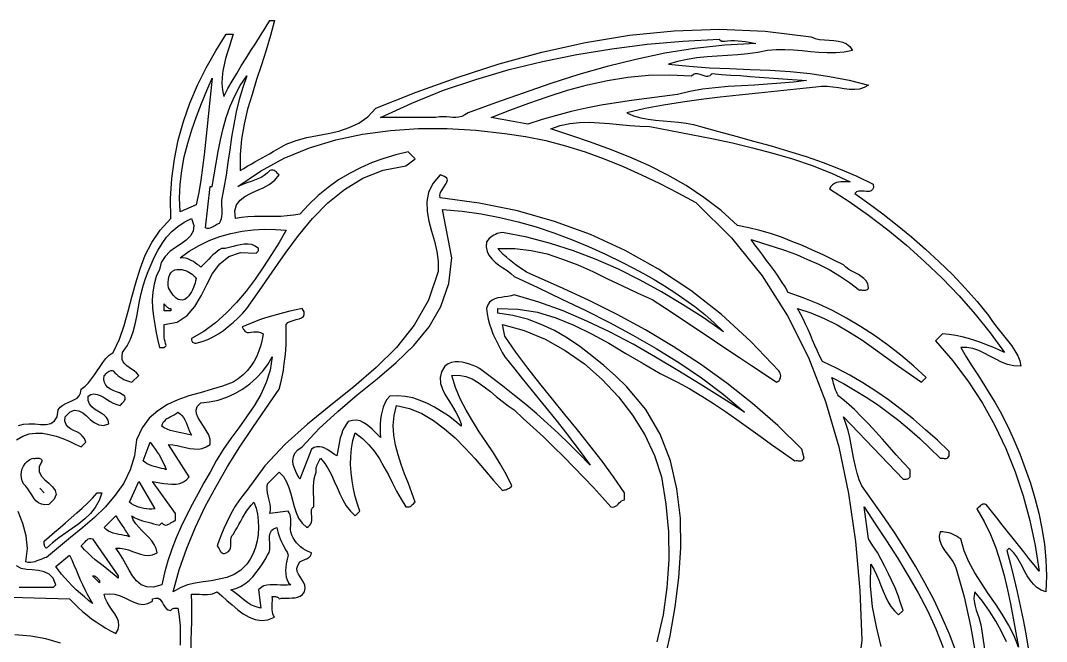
# Model space of a CAD drawing. Extents: x 0.1 to 15, y 0.1 to 19.2.
# Drawn here: x 8.91 to 15.02, y 15.43 to 19.12 of the extents above; entities that cross this region are included whole.
import ezdxf

# ---------------------------------------------------------------- set-up
doc = ezdxf.new("R2010")
doc.units = 0
doc.layers.add('1', color=7, linetype='Continuous')

msp = doc.modelspace()

# ---------------------------------------------------------------- linework, layer by layer
for points in [[(8.9, 16.716), (8.93, 16.724), (8.963, 16.726), (8.998, 16.725), (9.032, 16.722), (9.065, 16.722), (9.094, 16.728), (9.116, 16.743), (9.131, 16.767), (9.136, 16.808), (9.149, 16.824), (9.164, 16.837), (9.182, 16.846), (9.2, 16.854), (9.218, 16.861), (9.234, 16.869), (9.25, 16.878), (9.261, 16.891), (9.27, 16.908), (9.273, 16.931), (9.297, 16.948), (9.318, 16.969), (9.336, 16.992), (9.353, 17.016), (9.369, 17.041), (9.386, 17.065), (9.403, 17.089), (9.421, 17.113), (9.441, 17.133), (9.465, 17.15), (9.501, 17.229), (9.529, 17.31), (9.553, 17.394), (9.576, 17.479), (9.598, 17.563), (9.624, 17.646), (9.654, 17.727), (9.694, 17.804), (9.744, 17.877), (9.808, 17.945), (9.806, 18.065), (9.813, 18.183), (9.828, 18.298), (9.851, 18.412), (9.882, 18.523), (9.921, 18.632), (9.965, 18.738), (10.017, 18.842), (10.074, 18.943), (10.136, 19.041), (10.178, 19.041), (10.167, 19.005), (10.156, 18.97), (10.144, 18.934), (10.133, 18.897), (10.124, 18.86), (10.117, 18.823), (10.112, 18.785), (10.111, 18.748), (10.114, 18.709), (10.123, 18.671), (10.147, 18.718), (10.172, 18.763), (10.199, 18.809), (10.226, 18.854), (10.255, 18.899), (10.283, 18.944), (10.312, 18.988), (10.34, 19.033), (10.369, 19.077), (10.397, 19.123), (10.424, 19.123), (10.401, 19.034), (10.375, 18.946), (10.346, 18.859), (10.317, 18.772), (10.29, 18.684), (10.264, 18.596), (10.243, 18.507), (10.227, 18.417), (10.219, 18.326), (10.219, 18.232), (10.241, 18.244), (10.262, 18.257), (10.285, 18.269), (10.306, 18.282), (10.328, 18.294), (10.351, 18.306), (10.372, 18.319), (10.394, 18.331), (10.416, 18.344), (10.438, 18.356), (10.494, 18.387), (10.553, 18.41), (10.616, 18.427), (10.679, 18.44), (10.744, 18.452), (10.807, 18.466), (10.868, 18.486), (10.926, 18.513), (10.979, 18.551), (11.027, 18.602), (11.266, 18.697), (11.511, 18.785), (11.761, 18.866), (12.015, 18.934), (12.273, 18.992), (12.536, 19.035), (12.802, 19.061), (13.071, 19.071), (13.343, 19.059), (13.616, 19.027), (13.64, 19.017), (13.666, 19.011), (13.695, 19.008), (13.723, 19.006), (13.751, 19.005), (13.779, 19.001), (13.804, 18.995), (13.827, 18.984), (13.847, 18.968), (13.863, 18.945), (13.812, 18.935), (13.762, 18.931), (13.712, 18.93), (13.662, 18.933), (13.613, 18.937), (13.562, 18.942), (13.511, 18.946), (13.46, 18.949), (13.409, 18.949), (13.356, 18.945), (13.298, 18.933), (13.239, 18.924), (13.179, 18.919), (13.119, 18.915), (13.058, 18.911), (12.997, 18.907), (12.937, 18.901), (12.879, 18.892), (12.821, 18.88), (12.767, 18.863), (12.89, 18.851), (13.011, 18.842), (13.133, 18.837), (13.254, 18.832), (13.373, 18.827), (13.492, 18.819), (13.61, 18.808), (13.726, 18.791), (13.843, 18.769), (13.958, 18.739), (13.932, 18.724), (13.904, 18.715), (13.875, 18.712), (13.844, 18.713), (13.812, 18.717), (13.779, 18.722), (13.745, 18.727), (13.712, 18.73), (13.678, 18.73), (13.643, 18.726), (13.529, 18.714), (13.416, 18.703), (13.302, 18.692), (13.188, 18.68), (13.074, 18.668), (12.962, 18.654), (12.85, 18.638), (12.738, 18.619), (12.629, 18.599), (12.52, 18.575), (12.56, 18.557), (12.602, 18.545), (12.646, 18.536), (12.69, 18.53), (12.736, 18.526), (12.782, 18.523), (12.827, 18.518), (12.872, 18.513), (12.916, 18.505), (12.958, 18.493), (13.064, 18.464), (13.168, 18.435), (13.273, 18.406), (13.378, 18.377), (13.482, 18.346), (13.586, 18.314), (13.688, 18.278), (13.789, 18.239), (13.888, 18.197), (13.986, 18.15), (13.987, 18.13), (13.982, 18.118), (13.973, 18.111), (13.961, 18.107), (13.946, 18.107), (13.931, 18.108), (13.915, 18.109), (13.899, 18.108), (13.886, 18.104), (13.876, 18.095), (13.959, 18.036), (14.043, 17.973), (14.128, 17.907), (14.213, 17.837), (14.296, 17.764), (14.377, 17.689), (14.456, 17.612), (14.532, 17.532), (14.604, 17.452), (14.671, 17.369), (14.69, 17.339), (14.712, 17.309), (14.736, 17.279), (14.761, 17.25), (14.785, 17.22), (14.808, 17.19), (14.827, 17.16), (14.845, 17.13), (14.857, 17.1), (14.863, 17.068), (14.822, 17.07), (14.785, 17.078), (14.749, 17.092), (14.714, 17.109), (14.68, 17.127), (14.646, 17.145), (14.613, 17.161), (14.578, 17.172), (14.543, 17.179), (14.506, 17.178), (14.539, 17.123), (14.572, 17.069), (14.607, 17.016), (14.641, 16.962), (14.675, 16.908), (14.708, 16.854), (14.74, 16.799), (14.769, 16.744), (14.797, 16.687), (14.821, 16.63), (14.857, 16.546), (14.89, 16.46), (14.921, 16.372), (14.947, 16.284), (14.97, 16.193), (14.989, 16.102), (15.004, 16.009), (15.012, 15.916), (15.016, 15.821), (15.013, 15.726), (14.984, 15.736), (14.959, 15.752), (14.938, 15.772), (14.919, 15.796), (14.902, 15.822), (14.886, 15.85), (14.871, 15.879), (14.856, 15.907), (14.839, 15.934), (14.821, 15.958), (14.794, 15.986), (14.78, 15.972), (14.802, 15.891), (14.822, 15.809), (14.842, 15.726), (14.86, 15.643), (14.877, 15.56), (14.893, 15.476), (14.908, 15.392)], [(9.041, 16.506), (9.023, 16.472), (9.023, 16.442), (9.036, 16.416), (9.057, 16.393), (9.081, 16.372), (9.103, 16.351), (9.119, 16.328), (9.125, 16.304), (9.113, 16.278), (9.082, 16.246), (9.058, 16.244), (9.037, 16.247), (9.02, 16.255), (9.005, 16.268), (8.992, 16.284), (8.98, 16.302), (8.969, 16.32), (8.957, 16.338), (8.945, 16.355), (8.931, 16.369), (8.923, 16.386), (8.919, 16.404), (8.917, 16.422), (8.918, 16.44), (8.922, 16.458), (8.93, 16.474), (8.94, 16.489), (8.952, 16.502), (8.968, 16.512), (8.986, 16.52), (8.992, 16.519), (8.998, 16.519), (9.004, 16.52), (9.01, 16.521), (9.017, 16.521), (9.023, 16.521), (9.028, 16.519), (9.033, 16.517), (9.037, 16.512), (9.041, 16.506)], [(9.397, 16.315), (9.381, 16.269), (9.358, 16.228), (9.329, 16.192), (9.296, 16.16), (9.259, 16.13), (9.22, 16.102), (9.18, 16.074), (9.141, 16.047), (9.103, 16.017), (9.068, 15.986), (9.064, 15.988), (9.06, 15.992), (9.058, 15.995), (9.056, 16), (9.055, 16.004), (9.054, 16.01), (9.054, 16.015), (9.054, 16.021), (9.054, 16.027), (9.084, 16.053), (9.115, 16.081), (9.148, 16.108), (9.181, 16.136), (9.214, 16.166), (9.247, 16.195), (9.279, 16.224), (9.311, 16.254), (9.341, 16.284), (9.369, 16.315), (9.397, 16.315)], [(8.904, 15.753), (8.975, 15.753), (9.043, 15.753), (9.109, 15.753), (9.123, 15.767), (9.107, 15.807), (9.084, 15.832), (9.053, 15.846), (9.019, 15.852), (8.983, 15.856), (8.948, 15.859), (8.916, 15.865), (8.889, 15.88)], [(14.779, 15.428), (14.748, 15.491), (14.714, 15.552), (14.677, 15.612), (14.635, 15.67), (14.589, 15.726), (14.585, 15.704), (14.584, 15.684), (14.587, 15.661), (14.592, 15.64), (14.598, 15.618), (14.605, 15.595), (14.613, 15.573), (14.619, 15.551), (14.625, 15.529), (14.63, 15.506), (14.654, 15.345)]]:
    msp.add_lwpolyline(points)
at = {"layer": '1'}
for points in [[(13.082, 19), (13.1, 19.001), (13.119, 19.003), (13.139, 19.004), (13.16, 19.004), (13.182, 19.003), (13.204, 19.001), (13.226, 18.999), (13.247, 18.995), (13.267, 18.991), (13.287, 18.986), (13.103, 18.976), (12.922, 18.957), (12.746, 18.928), (12.573, 18.892), (12.403, 18.85), (12.234, 18.802), (12.068, 18.749), (11.903, 18.692), (11.738, 18.634), (11.575, 18.575), (11.556, 18.562), (11.538, 18.553), (11.521, 18.548), (11.503, 18.547), (11.485, 18.547), (11.466, 18.548), (11.447, 18.55), (11.427, 18.551), (11.405, 18.551), (11.383, 18.547), (11.351, 18.547), (11.317, 18.547), (11.285, 18.547), (11.251, 18.547), (11.219, 18.547), (11.186, 18.547), (11.153, 18.547), (11.12, 18.547), (11.087, 18.547), (11.054, 18.547), (11.24, 18.632), (11.429, 18.708), (11.622, 18.773), (11.819, 18.832), (12.019, 18.88), (12.223, 18.922), (12.43, 18.955), (12.64, 18.982), (12.852, 19), (13.068, 19.013), (13.082, 19)], [(13.027, 18.808), (13.083, 18.803), (13.139, 18.799), (13.196, 18.796), (13.251, 18.791), (13.308, 18.787), (13.364, 18.783), (13.42, 18.779), (13.476, 18.775), (13.532, 18.771), (13.589, 18.767), (13.512, 18.756), (13.435, 18.75), (13.357, 18.744), (13.279, 18.739), (13.202, 18.735), (13.123, 18.73), (13.046, 18.723), (12.97, 18.714), (12.894, 18.701), (12.821, 18.684), (12.73, 18.672), (12.638, 18.66), (12.547, 18.648), (12.457, 18.634), (12.367, 18.619), (12.278, 18.601), (12.189, 18.582), (12.101, 18.559), (12.016, 18.535), (11.931, 18.506), (11.909, 18.511), (11.887, 18.515), (11.865, 18.518), (11.844, 18.523), (11.821, 18.527), (11.799, 18.531), (11.778, 18.535), (11.755, 18.539), (11.734, 18.543), (11.712, 18.547), (11.824, 18.59), (11.937, 18.632), (12.052, 18.672), (12.167, 18.708), (12.285, 18.74), (12.404, 18.767), (12.526, 18.786), (12.649, 18.798), (12.775, 18.801), (12.904, 18.794), (12.916, 18.804), (12.928, 18.809), (12.94, 18.809), (12.953, 18.805), (12.965, 18.801), (12.977, 18.797), (12.99, 18.793), (13.002, 18.793), (13.015, 18.797), (13.027, 18.808)], [(9.958, 18.027), (9.863, 17.986), (9.858, 18.068), (9.862, 18.149), (9.872, 18.232), (9.887, 18.313), (9.908, 18.393), (9.932, 18.473), (9.96, 18.552), (9.99, 18.63), (10.022, 18.706), (10.054, 18.78), (10.046, 18.705), (10.037, 18.629), (10.029, 18.553), (10.022, 18.476), (10.014, 18.4), (10.005, 18.325), (9.996, 18.25), (9.986, 18.174), (9.973, 18.101), (9.958, 18.027)], [(10.109, 18.054), (10.108, 18.045), (10.108, 18.033), (10.109, 18.019), (10.11, 18.005), (10.11, 17.989), (10.11, 17.973), (10.108, 17.958), (10.106, 17.943), (10.101, 17.929), (10.095, 17.917), (10.088, 17.914), (10.08, 17.91), (10.072, 17.905), (10.065, 17.9), (10.058, 17.896), (10.05, 17.892), (10.041, 17.889), (10.033, 17.887), (10.023, 17.887), (10.013, 17.89), (10.041, 18.136), (10.054, 18.136), (10.065, 18.206), (10.077, 18.275), (10.089, 18.345), (10.103, 18.413), (10.119, 18.481), (10.137, 18.547), (10.16, 18.613), (10.188, 18.675), (10.22, 18.736), (10.26, 18.794), (10.235, 18.724), (10.214, 18.653), (10.196, 18.58), (10.182, 18.505), (10.169, 18.43), (10.158, 18.355), (10.147, 18.279), (10.136, 18.204), (10.123, 18.129), (10.109, 18.054)], [(14.479, 15.369), (14.439, 15.475), (14.394, 15.578), (14.345, 15.68), (14.293, 15.78), (14.237, 15.879), (14.178, 15.976), (14.116, 16.072), (14.052, 16.167), (13.986, 16.261), (13.917, 16.356), (13.902, 16.392), (13.889, 16.431), (13.879, 16.471), (13.87, 16.514), (13.863, 16.557), (13.855, 16.6), (13.846, 16.643), (13.836, 16.686), (13.823, 16.727), (13.808, 16.767), (14.164, 16.397), (14.17, 16.397), (14.176, 16.397), (14.181, 16.397), (14.187, 16.398), (14.191, 16.398), (14.196, 16.4), (14.199, 16.403), (14.202, 16.406), (14.205, 16.41), (14.205, 16.452), (14.163, 16.496), (14.122, 16.541), (14.082, 16.587), (14.041, 16.633), (14, 16.678), (13.959, 16.724), (13.916, 16.767), (13.873, 16.81), (13.827, 16.851), (13.78, 16.89), (13.774, 16.898), (13.77, 16.906), (13.766, 16.916), (13.761, 16.928), (13.757, 16.94), (13.754, 16.952), (13.75, 16.964), (13.747, 16.976), (13.744, 16.988), (13.739, 17), (13.809, 16.964), (13.877, 16.924), (13.944, 16.883), (14.01, 16.839), (14.075, 16.792), (14.138, 16.744), (14.202, 16.691), (14.263, 16.637), (14.323, 16.58), (14.383, 16.52), (14.389, 16.521), (14.395, 16.521), (14.401, 16.52), (14.407, 16.519), (14.414, 16.519), (14.42, 16.519), (14.425, 16.521), (14.43, 16.523), (14.434, 16.528), (14.438, 16.534), (14.438, 16.561), (14.368, 16.627), (14.297, 16.69), (14.225, 16.752), (14.151, 16.81), (14.077, 16.867), (14.001, 16.919), (13.924, 16.969), (13.846, 17.015), (13.766, 17.057), (13.684, 17.095), (13.668, 17.126), (13.653, 17.158), (13.639, 17.19), (13.625, 17.222), (13.612, 17.254), (13.598, 17.286), (13.583, 17.318), (13.569, 17.35), (13.552, 17.38), (13.534, 17.41), (13.615, 17.385), (13.694, 17.352), (13.77, 17.314), (13.845, 17.271), (13.917, 17.224), (13.988, 17.175), (14.059, 17.124), (14.13, 17.072), (14.202, 17.022), (14.273, 16.972), (14.301, 17), (14.226, 17.068), (14.149, 17.133), (14.071, 17.194), (13.992, 17.251), (13.91, 17.304), (13.827, 17.353), (13.744, 17.398), (13.657, 17.438), (13.569, 17.474), (13.479, 17.506), (13.461, 17.54), (13.44, 17.571), (13.42, 17.604), (13.398, 17.635), (13.375, 17.666), (13.351, 17.697), (13.328, 17.728), (13.305, 17.759), (13.282, 17.79), (13.26, 17.821), (13.327, 17.8), (13.396, 17.778), (13.463, 17.755), (13.529, 17.731), (13.595, 17.703), (13.66, 17.674), (13.723, 17.642), (13.785, 17.606), (13.845, 17.565), (13.904, 17.52), (13.91, 17.521), (13.916, 17.521), (13.922, 17.52), (13.928, 17.519), (13.934, 17.519), (13.94, 17.519), (13.946, 17.521), (13.951, 17.523), (13.955, 17.528), (13.958, 17.534), (13.953, 17.557), (13.943, 17.575), (13.93, 17.59), (13.914, 17.602), (13.897, 17.613), (13.878, 17.623), (13.859, 17.633), (13.84, 17.643), (13.823, 17.656), (13.808, 17.671), (13.747, 17.7), (13.687, 17.729), (13.625, 17.757), (13.565, 17.785), (13.502, 17.81), (13.44, 17.834), (13.375, 17.856), (13.311, 17.875), (13.245, 17.891), (13.178, 17.904), (13.08, 17.993), (12.977, 18.071), (12.872, 18.142), (12.763, 18.204), (12.651, 18.261), (12.537, 18.311), (12.422, 18.357), (12.304, 18.399), (12.186, 18.44), (12.068, 18.479), (12.124, 18.499), (12.18, 18.511), (12.238, 18.517), (12.297, 18.518), (12.357, 18.515), (12.416, 18.511), (12.477, 18.504), (12.537, 18.499), (12.597, 18.494), (12.657, 18.493), (12.78, 18.469), (12.903, 18.445), (13.025, 18.421), (13.148, 18.395), (13.268, 18.367), (13.388, 18.335), (13.506, 18.3), (13.623, 18.261), (13.738, 18.215), (13.849, 18.164)], [(8.89, 16.63), (8.927, 16.652), (8.965, 16.665), (9.005, 16.67), (9.044, 16.669), (9.084, 16.662), (9.125, 16.651), (9.164, 16.637), (9.202, 16.622), (9.238, 16.605), (9.273, 16.589), (9.301, 16.616), (9.293, 16.638), (9.28, 16.654), (9.265, 16.667), (9.247, 16.678), (9.228, 16.686), (9.21, 16.696), (9.195, 16.708), (9.184, 16.722), (9.177, 16.741), (9.178, 16.767), (9.208, 16.796), (9.235, 16.806), (9.26, 16.803), (9.283, 16.791), (9.305, 16.772), (9.328, 16.75), (9.352, 16.732), (9.378, 16.719), (9.406, 16.715), (9.438, 16.726), (9.435, 16.746), (9.425, 16.762), (9.41, 16.776), (9.392, 16.788), (9.373, 16.8), (9.354, 16.812), (9.337, 16.827), (9.323, 16.843), (9.315, 16.864), (9.315, 16.89), (9.332, 16.9), (9.35, 16.904), (9.369, 16.9), (9.386, 16.893), (9.406, 16.883), (9.425, 16.871), (9.446, 16.858), (9.465, 16.847), (9.486, 16.839), (9.506, 16.835), (9.511, 16.84), (9.516, 16.845), (9.52, 16.85), (9.524, 16.854), (9.529, 16.859), (9.532, 16.864), (9.535, 16.87), (9.535, 16.876), (9.535, 16.882), (9.534, 16.89), (9.518, 16.9), (9.501, 16.909), (9.483, 16.916), (9.464, 16.924), (9.448, 16.932), (9.433, 16.942), (9.42, 16.954), (9.412, 16.97), (9.408, 16.989), (9.41, 17.013), (9.416, 17.017), (9.42, 17.023), (9.425, 17.027), (9.429, 17.031), (9.434, 17.035), (9.44, 17.039), (9.446, 17.041), (9.452, 17.042), (9.458, 17.042), (9.465, 17.041), (9.475, 17.029), (9.484, 17.02), (9.494, 17.011), (9.505, 17.003), (9.516, 16.996), (9.527, 16.989), (9.538, 16.984), (9.55, 16.98), (9.562, 16.976), (9.575, 16.972), (9.616, 17.013), (9.603, 17.029), (9.589, 17.041), (9.574, 17.051), (9.559, 17.06), (9.545, 17.07), (9.534, 17.081), (9.524, 17.093), (9.518, 17.108), (9.517, 17.127), (9.52, 17.15), (9.547, 17.189), (9.568, 17.229), (9.584, 17.273), (9.595, 17.317), (9.605, 17.363), (9.613, 17.409), (9.62, 17.455), (9.63, 17.5), (9.642, 17.546), (9.657, 17.589), (9.672, 17.63), (9.69, 17.672), (9.708, 17.715), (9.73, 17.756), (9.755, 17.797), (9.782, 17.834), (9.814, 17.869), (9.848, 17.898), (9.887, 17.924), (9.931, 17.945), (9.943, 17.904), (9.94, 17.87), (9.924, 17.843), (9.898, 17.818), (9.868, 17.796), (9.834, 17.773), (9.802, 17.749), (9.773, 17.72), (9.75, 17.685), (9.739, 17.643), (9.72, 17.601), (9.708, 17.556), (9.7, 17.509), (9.697, 17.461), (9.699, 17.413), (9.704, 17.364), (9.711, 17.315), (9.72, 17.267), (9.73, 17.221), (9.739, 17.178), (9.745, 17.178), (9.751, 17.178), (9.756, 17.178), (9.762, 17.178), (9.767, 17.179), (9.771, 17.181), (9.774, 17.184), (9.778, 17.187), (9.78, 17.191), (9.776, 17.202), (9.773, 17.214), (9.77, 17.226), (9.768, 17.238), (9.767, 17.25), (9.767, 17.263), (9.767, 17.276), (9.767, 17.289), (9.767, 17.302), (9.767, 17.315), (9.845, 17.33), (9.904, 17.369), (9.95, 17.422), (9.987, 17.486), (10.021, 17.553), (10.056, 17.619), (10.098, 17.676), (10.152, 17.72), (10.222, 17.743), (10.315, 17.739), (10.317, 17.742), (10.321, 17.745), (10.323, 17.748), (10.326, 17.751), (10.328, 17.755), (10.329, 17.758), (10.329, 17.762), (10.328, 17.767), (10.309, 17.781), (10.288, 17.791), (10.267, 17.794), (10.244, 17.793), (10.222, 17.79), (10.199, 17.785), (10.177, 17.779), (10.154, 17.773), (10.131, 17.768), (10.109, 17.767), (10.095, 17.759), (10.083, 17.75), (10.07, 17.74), (10.057, 17.729), (10.045, 17.717), (10.034, 17.705), (10.022, 17.693), (10.01, 17.68), (9.998, 17.668), (9.986, 17.657), (9.975, 17.666), (9.964, 17.673), (9.952, 17.682), (9.941, 17.69), (9.929, 17.697), (9.917, 17.703), (9.904, 17.708), (9.892, 17.711), (9.877, 17.713), (9.863, 17.712), (9.916, 17.752), (9.975, 17.786), (10.035, 17.815), (10.099, 17.839), (10.164, 17.857), (10.231, 17.87), (10.297, 17.879), (10.363, 17.882), (10.429, 17.881), (10.493, 17.876), (10.451, 17.804), (10.406, 17.732), (10.358, 17.658), (10.308, 17.585), (10.255, 17.514), (10.197, 17.446), (10.136, 17.384), (10.072, 17.326), (10.004, 17.275), (9.931, 17.232), (9.93, 17.228), (9.93, 17.223), (9.932, 17.219), (9.934, 17.214), (9.937, 17.211), (9.94, 17.208), (9.945, 17.206), (9.949, 17.204), (9.954, 17.204), (9.958, 17.205), (9.994, 17.214), (10.027, 17.226), (10.059, 17.242), (10.09, 17.26), (10.12, 17.28), (10.149, 17.303), (10.178, 17.327), (10.206, 17.354), (10.233, 17.381), (10.26, 17.41), (10.335, 17.517), (10.41, 17.626), (10.487, 17.737), (10.566, 17.845), (10.65, 17.946), (10.742, 18.039), (10.84, 18.119), (10.95, 18.185), (11.071, 18.233), (11.205, 18.26), (11.26, 18.301), (11.219, 18.342), (11.146, 18.325), (11.074, 18.303), (11.004, 18.278), (10.935, 18.248), (10.869, 18.214), (10.804, 18.175), (10.743, 18.131), (10.684, 18.083), (10.628, 18.03), (10.575, 17.972), (10.538, 17.965), (10.5, 17.961), (10.462, 17.958), (10.422, 17.958), (10.383, 17.958), (10.344, 17.958), (10.304, 17.958), (10.266, 17.956), (10.228, 17.952), (10.191, 17.945), (10.188, 17.991), (10.198, 18.027), (10.219, 18.055), (10.247, 18.077), (10.281, 18.095), (10.319, 18.112), (10.357, 18.129), (10.393, 18.148), (10.426, 18.173), (10.452, 18.205), (10.446, 18.209), (10.442, 18.214), (10.437, 18.219), (10.433, 18.223), (10.428, 18.227), (10.422, 18.231), (10.416, 18.233), (10.41, 18.234), (10.404, 18.234), (10.397, 18.232), (10.38, 18.216), (10.363, 18.202), (10.345, 18.19), (10.325, 18.182), (10.305, 18.173), (10.285, 18.166), (10.265, 18.16), (10.244, 18.153), (10.225, 18.145), (10.205, 18.136), (10.34, 18.228), (10.482, 18.304), (10.632, 18.366), (10.788, 18.414), (10.948, 18.448), (11.113, 18.47), (11.281, 18.482), (11.451, 18.482), (11.622, 18.471), (11.794, 18.452), (11.917, 18.434), (12.038, 18.409), (12.155, 18.378), (12.271, 18.342), (12.385, 18.301), (12.497, 18.255), (12.607, 18.206), (12.716, 18.154), (12.824, 18.098), (12.931, 18.041)], [(12.739, 15.301), (12.777, 15.464), (12.808, 15.636), (12.83, 15.81), (12.841, 15.988), (12.838, 16.164), (12.818, 16.338), (12.779, 16.505), (12.718, 16.663), (12.632, 16.811), (12.52, 16.945), (12.452, 17.01), (12.383, 17.071), (12.312, 17.13), (12.24, 17.185), (12.166, 17.235), (12.089, 17.279), (12.01, 17.316), (11.928, 17.347), (11.842, 17.369), (11.753, 17.383), (11.753, 17.41), (11.873, 17.407), (11.988, 17.388), (12.098, 17.356), (12.205, 17.312), (12.309, 17.261), (12.412, 17.204), (12.514, 17.144), (12.616, 17.083), (12.718, 17.025), (12.821, 16.972), (12.894, 16.933), (12.966, 16.89), (13.036, 16.845), (13.106, 16.798), (13.175, 16.75), (13.244, 16.701), (13.313, 16.652), (13.381, 16.602), (13.451, 16.553), (13.52, 16.506), (13.526, 16.507), (13.532, 16.507), (13.538, 16.506), (13.544, 16.505), (13.551, 16.505), (13.557, 16.505), (13.562, 16.507), (13.567, 16.51), (13.571, 16.514), (13.575, 16.52), (13.561, 16.575), (13.417, 16.715), (13.268, 16.845), (13.114, 16.967), (12.957, 17.079), (12.795, 17.184), (12.63, 17.283), (12.462, 17.375), (12.291, 17.46), (12.119, 17.54), (11.945, 17.616), (11.923, 17.627), (11.903, 17.64), (11.881, 17.654), (11.861, 17.668), (11.841, 17.684), (11.821, 17.7), (11.803, 17.716), (11.785, 17.732), (11.768, 17.75), (11.753, 17.767), (11.853, 17.767), (11.951, 17.755), (12.045, 17.735), (12.137, 17.705), (12.228, 17.67), (12.317, 17.63), (12.405, 17.588), (12.494, 17.545), (12.582, 17.504), (12.671, 17.465), (12.744, 17.416), (12.819, 17.367), (12.892, 17.317), (12.967, 17.268), (13.041, 17.219), (13.114, 17.169), (13.189, 17.12), (13.262, 17.071), (13.337, 17.022), (13.41, 16.972), (13.418, 16.977), (13.425, 16.983), (13.429, 16.99), (13.433, 16.997), (13.434, 17.004), (13.435, 17.011), (13.434, 17.019), (13.432, 17.026), (13.428, 17.034), (13.424, 17.041), (13.258, 17.215), (13.083, 17.375), (12.9, 17.517), (12.708, 17.644), (12.509, 17.755), (12.303, 17.85), (12.089, 17.928), (11.869, 17.991), (11.642, 18.037), (11.41, 18.068), (11.408, 18.084), (11.412, 18.101), (11.421, 18.117), (11.431, 18.132), (11.441, 18.148), (11.449, 18.161), (11.452, 18.175), (11.448, 18.186), (11.435, 18.196), (11.41, 18.205), (11.365, 18.154), (11.339, 18.101), (11.329, 18.046), (11.332, 17.988), (11.342, 17.93), (11.358, 17.871), (11.375, 17.811), (11.39, 17.75), (11.398, 17.69), (11.397, 17.63), (11.339, 17.46), (11.255, 17.312), (11.15, 17.179), (11.029, 17.059), (10.896, 16.946), (10.758, 16.836), (10.62, 16.724), (10.488, 16.605), (10.366, 16.475), (10.26, 16.328), (10.235, 16.298), (10.212, 16.267), (10.19, 16.236), (10.172, 16.203), (10.154, 16.171), (10.138, 16.137), (10.123, 16.103), (10.109, 16.069), (10.095, 16.034), (10.082, 16), (10.086, 15.994), (10.09, 15.988), (10.095, 15.982), (10.098, 15.974), (10.101, 15.967), (10.107, 15.962), (10.112, 15.958), (10.119, 15.955), (10.126, 15.955), (10.136, 15.958), (10.15, 15.965), (10.159, 15.975), (10.163, 15.986), (10.165, 15.997), (10.165, 16.01), (10.164, 16.023), (10.164, 16.035), (10.166, 16.047), (10.17, 16.059), (10.178, 16.068), (10.19, 16.088), (10.201, 16.107), (10.212, 16.127), (10.223, 16.147), (10.234, 16.166), (10.245, 16.185), (10.257, 16.205), (10.271, 16.224), (10.285, 16.242), (10.301, 16.26), (10.314, 16.224), (10.322, 16.187), (10.327, 16.148), (10.329, 16.108), (10.327, 16.068), (10.321, 16.029), (10.311, 15.991), (10.297, 15.955), (10.28, 15.921), (10.26, 15.89), (10.224, 15.855), (10.184, 15.829), (10.14, 15.812), (10.095, 15.801), (10.047, 15.792), (10, 15.785), (9.952, 15.778), (9.906, 15.767), (9.862, 15.75), (9.821, 15.726), (9.857, 15.857), (9.902, 15.986), (9.953, 16.111), (10.011, 16.233), (10.076, 16.353), (10.145, 16.471), (10.218, 16.588), (10.294, 16.703), (10.372, 16.817), (10.452, 16.931), (10.461, 16.968), (10.47, 17.005), (10.477, 17.044), (10.482, 17.083), (10.488, 17.123), (10.491, 17.162), (10.494, 17.202), (10.494, 17.24), (10.494, 17.278), (10.493, 17.315), (10.503, 17.327), (10.518, 17.334), (10.535, 17.34), (10.553, 17.345), (10.571, 17.35), (10.585, 17.356), (10.596, 17.363), (10.601, 17.375), (10.6, 17.39), (10.589, 17.41), (10.552, 17.403), (10.515, 17.395), (10.478, 17.386), (10.442, 17.376), (10.406, 17.366), (10.37, 17.355), (10.335, 17.343), (10.301, 17.33), (10.267, 17.316), (10.232, 17.301), (10.24, 17.285), (10.25, 17.274), (10.261, 17.269), (10.273, 17.268), (10.285, 17.27), (10.298, 17.273), (10.313, 17.273), (10.327, 17.273), (10.341, 17.269), (10.356, 17.26), (10.35, 17.226), (10.342, 17.192), (10.331, 17.16), (10.318, 17.128), (10.302, 17.097), (10.283, 17.068), (10.261, 17.041), (10.237, 17.016), (10.208, 16.993), (10.178, 16.972), (10.114, 16.949), (10.048, 16.929), (9.982, 16.91), (9.914, 16.891), (9.849, 16.868), (9.787, 16.839), (9.73, 16.803), (9.678, 16.758), (9.636, 16.701), (9.602, 16.63), (9.592, 16.535), (9.566, 16.451), (9.527, 16.372), (9.477, 16.3), (9.418, 16.232), (9.353, 16.169), (9.283, 16.108), (9.21, 16.049), (9.138, 15.99), (9.068, 15.931), (9.056, 15.928), (9.044, 15.923), (9.033, 15.919), (9.021, 15.914), (9.01, 15.91), (8.998, 15.905), (8.986, 15.903), (8.973, 15.901), (8.959, 15.901), (8.945, 15.904), (8.954, 15.984), (8.946, 16.06), (8.926, 16.133), (8.899, 16.203)], [(13.849, 18.164), (13.835, 18.164), (13.821, 18.164), (13.807, 18.164), (13.793, 18.164), (13.779, 18.162), (13.767, 18.159), (13.755, 18.154), (13.744, 18.147), (13.734, 18.136), (13.726, 18.123), (13.843, 18.047), (13.958, 17.965), (14.072, 17.879), (14.184, 17.787), (14.291, 17.691), (14.396, 17.591), (14.496, 17.487), (14.592, 17.378), (14.682, 17.266), (14.767, 17.15), (14.732, 17.166), (14.696, 17.18), (14.66, 17.195), (14.625, 17.208), (14.589, 17.221), (14.552, 17.232), (14.514, 17.243), (14.476, 17.25), (14.437, 17.256), (14.397, 17.26), (14.356, 17.219), (14.459, 17.099), (14.553, 16.975), (14.636, 16.847), (14.709, 16.715), (14.774, 16.579), (14.83, 16.44), (14.878, 16.297), (14.916, 16.151), (14.948, 16.001), (14.972, 15.849), (14.943, 15.886), (14.912, 15.925), (14.881, 15.964), (14.85, 16.004), (14.818, 16.044), (14.785, 16.084), (14.753, 16.125), (14.721, 16.166), (14.689, 16.206), (14.657, 16.246), (14.649, 16.248), (14.643, 16.248), (14.637, 16.247), (14.631, 16.244), (14.626, 16.241), (14.621, 16.237), (14.617, 16.232), (14.612, 16.228), (14.607, 16.223), (14.602, 16.219), (14.645, 16.144), (14.683, 16.067), (14.714, 15.988), (14.741, 15.906), (14.764, 15.823), (14.784, 15.739), (14.802, 15.654), (14.818, 15.569), (14.833, 15.482), (14.849, 15.397), (14.823, 15.464), (14.791, 15.529), (14.753, 15.593), (14.712, 15.654), (14.67, 15.716), (14.629, 15.777), (14.589, 15.839), (14.555, 15.904), (14.527, 15.97), (14.506, 16.041), (14.495, 16.048), (14.485, 16.056), (14.473, 16.062), (14.461, 16.067), (14.449, 16.072), (14.437, 16.076), (14.424, 16.078), (14.41, 16.081), (14.397, 16.082), (14.383, 16.082), (14.378, 16.058), (14.38, 16.035), (14.387, 16.013), (14.398, 15.992), (14.412, 15.97), (14.428, 15.95), (14.443, 15.928), (14.458, 15.907), (14.47, 15.885), (14.479, 15.863), (14.527, 15.696), (14.565, 15.523), (14.595, 15.343)], [(12.931, 18.041), (13.142, 17.83), (13.324, 17.606), (13.476, 17.368), (13.601, 17.119), (13.702, 16.858), (13.78, 16.589), (13.839, 16.311), (13.88, 16.025), (13.905, 15.734), (13.917, 15.438), (13.901, 15.309)], [(12.493, 17.684), (12.556, 17.652), (12.619, 17.618), (12.682, 17.583), (12.744, 17.545), (12.805, 17.506), (12.865, 17.465), (12.925, 17.422), (12.983, 17.375), (13.04, 17.326), (13.095, 17.273), (12.974, 17.357), (12.851, 17.435), (12.726, 17.51), (12.599, 17.58), (12.47, 17.644), (12.338, 17.702), (12.203, 17.754), (12.065, 17.798), (11.925, 17.834), (11.78, 17.863), (11.769, 17.861), (11.758, 17.858), (11.748, 17.856), (11.738, 17.851), (11.728, 17.846), (11.719, 17.84), (11.709, 17.833), (11.701, 17.826), (11.692, 17.817), (11.684, 17.808), (11.682, 17.778), (11.688, 17.75), (11.699, 17.727), (11.716, 17.706), (11.737, 17.686), (11.759, 17.668), (11.783, 17.652), (11.807, 17.636), (11.829, 17.619), (11.849, 17.602), (11.991, 17.535), (12.134, 17.467), (12.275, 17.398), (12.416, 17.327), (12.556, 17.252), (12.694, 17.173), (12.83, 17.089), (12.963, 16.999), (13.093, 16.901), (13.219, 16.794), (13.088, 16.877), (12.956, 16.96), (12.824, 17.042), (12.69, 17.122), (12.557, 17.198), (12.421, 17.27), (12.282, 17.336), (12.141, 17.396), (11.997, 17.449), (11.849, 17.493), (11.831, 17.487), (11.812, 17.483), (11.792, 17.48), (11.773, 17.477), (11.753, 17.474), (11.735, 17.469), (11.718, 17.46), (11.703, 17.449), (11.692, 17.433), (11.684, 17.41), (11.688, 17.379), (11.694, 17.348), (11.702, 17.318), (11.712, 17.289), (11.723, 17.26), (11.736, 17.232), (11.75, 17.204), (11.764, 17.177), (11.779, 17.15), (11.794, 17.123), (11.845, 17.059), (11.897, 16.994), (11.949, 16.931), (12.001, 16.867), (12.053, 16.803), (12.105, 16.739), (12.155, 16.675), (12.205, 16.61), (12.254, 16.545), (12.301, 16.479), (12.238, 16.545), (12.176, 16.607), (12.113, 16.668), (12.048, 16.727), (11.984, 16.784), (11.918, 16.839), (11.851, 16.894), (11.783, 16.948), (11.714, 17.001), (11.643, 17.054), (11.625, 17.063), (11.605, 17.071), (11.583, 17.079), (11.563, 17.086), (11.541, 17.091), (11.519, 17.094), (11.498, 17.094), (11.477, 17.089), (11.457, 17.081), (11.438, 17.068), (11.417, 17.034), (11.41, 17), (11.412, 16.965), (11.423, 16.931), (11.44, 16.897), (11.46, 16.863), (11.482, 16.828), (11.503, 16.794), (11.521, 16.76), (11.534, 16.726), (11.534, 16.712), (11.496, 16.743), (11.458, 16.772), (11.417, 16.799), (11.376, 16.824), (11.334, 16.846), (11.291, 16.864), (11.247, 16.879), (11.202, 16.888), (11.155, 16.892), (11.109, 16.89), (11.093, 16.869), (11.081, 16.848), (11.071, 16.825), (11.064, 16.801), (11.059, 16.776), (11.055, 16.75), (11.053, 16.725), (11.053, 16.697), (11.053, 16.671), (11.054, 16.643), (11.038, 16.66), (11.022, 16.676), (11.005, 16.693), (10.988, 16.708), (10.971, 16.722), (10.952, 16.733), (10.933, 16.742), (10.911, 16.746), (10.888, 16.745), (10.863, 16.739), (10.85, 16.721), (10.839, 16.702), (10.829, 16.683), (10.822, 16.662), (10.815, 16.642), (10.81, 16.62), (10.806, 16.599), (10.802, 16.577), (10.798, 16.555), (10.794, 16.534), (10.78, 16.543), (10.767, 16.553), (10.753, 16.563), (10.738, 16.572), (10.723, 16.58), (10.708, 16.586), (10.692, 16.589), (10.676, 16.589), (10.66, 16.584), (10.643, 16.575), (10.575, 16.397), (10.568, 16.408), (10.559, 16.423), (10.55, 16.441), (10.542, 16.462), (10.535, 16.483), (10.533, 16.505), (10.536, 16.528), (10.545, 16.55), (10.562, 16.571), (10.589, 16.589), (10.689, 16.698), (10.8, 16.799), (10.916, 16.897), (11.035, 16.992), (11.148, 17.089), (11.253, 17.191), (11.343, 17.302), (11.414, 17.422), (11.461, 17.559), (11.479, 17.712), (11.424, 18), (11.54, 17.989), (11.654, 17.974), (11.765, 17.952), (11.874, 17.927), (11.981, 17.896), (12.086, 17.861), (12.19, 17.821), (12.292, 17.779), (12.393, 17.733), (12.493, 17.684)], [(9.958, 17.589), (9.954, 17.575), (9.951, 17.562), (9.946, 17.548), (9.942, 17.535), (9.937, 17.522), (9.93, 17.509), (9.923, 17.497), (9.914, 17.486), (9.903, 17.475), (9.89, 17.465), (9.875, 17.461), (9.863, 17.462), (9.851, 17.465), (9.839, 17.472), (9.83, 17.481), (9.821, 17.491), (9.813, 17.502), (9.806, 17.513), (9.799, 17.524), (9.794, 17.534), (9.792, 17.55), (9.792, 17.567), (9.793, 17.583), (9.796, 17.598), (9.801, 17.612), (9.808, 17.623), (9.817, 17.633), (9.83, 17.64), (9.845, 17.643), (9.863, 17.643), (9.874, 17.642), (9.885, 17.639), (9.895, 17.636), (9.905, 17.632), (9.915, 17.627), (9.924, 17.621), (9.934, 17.614), (9.942, 17.607), (9.951, 17.598), (9.958, 17.589)], [(9.808, 17.41), (9.808, 17.397), (9.767, 17.397), (9.767, 17.438), (9.771, 17.434), (9.774, 17.431), (9.778, 17.427), (9.781, 17.422), (9.785, 17.419), (9.789, 17.416), (9.793, 17.412), (9.797, 17.41), (9.802, 17.41), (9.808, 17.41)], [(9.929, 15.384), (9.929, 15.438), (9.93, 15.494), (9.932, 15.548), (9.933, 15.603), (9.933, 15.658), (9.931, 15.712), (9.946, 15.713), (9.962, 15.713), (9.978, 15.712), (9.994, 15.711), (10.01, 15.711), (10.025, 15.711), (10.041, 15.713), (10.055, 15.715), (10.069, 15.72), (10.082, 15.726), (10.111, 15.702), (10.141, 15.675), (10.172, 15.648), (10.205, 15.62), (10.238, 15.595), (10.273, 15.575), (10.309, 15.561), (10.347, 15.555), (10.385, 15.559), (10.424, 15.575), (10.418, 15.585), (10.414, 15.596), (10.411, 15.608), (10.41, 15.62), (10.41, 15.633), (10.41, 15.647), (10.41, 15.66), (10.411, 15.672), (10.411, 15.685), (10.41, 15.698), (10.416, 15.698), (10.422, 15.698), (10.428, 15.698), (10.434, 15.697), (10.438, 15.696), (10.442, 15.695), (10.446, 15.692), (10.449, 15.689), (10.452, 15.684), (10.465, 15.688), (10.481, 15.689), (10.496, 15.689), (10.512, 15.689), (10.529, 15.69), (10.546, 15.69), (10.561, 15.695), (10.576, 15.701), (10.59, 15.711), (10.602, 15.726), (10.607, 15.747), (10.604, 15.766), (10.597, 15.784), (10.587, 15.8), (10.576, 15.815), (10.566, 15.832), (10.559, 15.848), (10.557, 15.865), (10.562, 15.883), (10.575, 15.904), (10.583, 15.909), (10.59, 15.912), (10.6, 15.916), (10.608, 15.92), (10.617, 15.923), (10.625, 15.928), (10.631, 15.933), (10.637, 15.94), (10.642, 15.948), (10.643, 15.958), (10.625, 15.965), (10.609, 15.973), (10.594, 15.982), (10.579, 15.993), (10.566, 16.005), (10.554, 16.017), (10.544, 16.032), (10.535, 16.047), (10.527, 16.064), (10.52, 16.082), (10.519, 16.095), (10.519, 16.107), (10.52, 16.12), (10.521, 16.133), (10.521, 16.147), (10.521, 16.16), (10.519, 16.172), (10.517, 16.184), (10.512, 16.195), (10.506, 16.205), (10.397, 16.191), (10.4, 16.211), (10.4, 16.229), (10.398, 16.247), (10.394, 16.264), (10.39, 16.28), (10.386, 16.297), (10.382, 16.314), (10.38, 16.332), (10.38, 16.35), (10.383, 16.369), (10.452, 16.438), (10.477, 16.411), (10.496, 16.38), (10.51, 16.346), (10.521, 16.309), (10.53, 16.272), (10.54, 16.234), (10.552, 16.198), (10.567, 16.165), (10.588, 16.135), (10.616, 16.109), (10.626, 16.115), (10.634, 16.122), (10.639, 16.13), (10.643, 16.14), (10.645, 16.15), (10.646, 16.16), (10.646, 16.17), (10.645, 16.178), (10.644, 16.185), (10.643, 16.191), (10.643, 16.197), (10.643, 16.203), (10.643, 16.208), (10.644, 16.214), (10.645, 16.219), (10.647, 16.223), (10.649, 16.226), (10.653, 16.23), (10.657, 16.232), (10.658, 16.249), (10.658, 16.267), (10.657, 16.288), (10.656, 16.309), (10.656, 16.332), (10.656, 16.355), (10.658, 16.377), (10.66, 16.398), (10.665, 16.419), (10.671, 16.438), (10.671, 16.447), (10.671, 16.457), (10.672, 16.465), (10.675, 16.474), (10.678, 16.482), (10.682, 16.489), (10.686, 16.497), (10.69, 16.505), (10.694, 16.512), (10.698, 16.52), (10.723, 16.49), (10.744, 16.457), (10.762, 16.422), (10.779, 16.384), (10.796, 16.346), (10.812, 16.309), (10.83, 16.273), (10.851, 16.238), (10.875, 16.206), (10.904, 16.178), (10.931, 16.205), (10.917, 16.248), (10.904, 16.293), (10.893, 16.339), (10.885, 16.386), (10.879, 16.435), (10.876, 16.483), (10.877, 16.531), (10.881, 16.579), (10.89, 16.625), (10.904, 16.671), (10.947, 16.638), (10.985, 16.601), (11.018, 16.56), (11.048, 16.516), (11.075, 16.47), (11.101, 16.422), (11.125, 16.373), (11.15, 16.325), (11.177, 16.278), (11.205, 16.232), (11.213, 16.231), (11.219, 16.231), (11.225, 16.232), (11.231, 16.234), (11.236, 16.238), (11.241, 16.242), (11.245, 16.246), (11.25, 16.25), (11.255, 16.255), (11.26, 16.26), (11.241, 16.315), (11.22, 16.371), (11.198, 16.427), (11.178, 16.484), (11.159, 16.541), (11.143, 16.599), (11.134, 16.657), (11.13, 16.716), (11.136, 16.775), (11.15, 16.835), (11.227, 16.817), (11.301, 16.786), (11.37, 16.745), (11.436, 16.696), (11.499, 16.641), (11.559, 16.58), (11.617, 16.517), (11.673, 16.452), (11.727, 16.389), (11.78, 16.328), (11.786, 16.33), (11.792, 16.332), (11.798, 16.333), (11.804, 16.335), (11.809, 16.338), (11.815, 16.34), (11.821, 16.343), (11.826, 16.346), (11.831, 16.351), (11.835, 16.356), (11.803, 16.422), (11.766, 16.488), (11.726, 16.552), (11.684, 16.615), (11.642, 16.678), (11.601, 16.742), (11.563, 16.806), (11.529, 16.873), (11.5, 16.941), (11.479, 17.013), (11.521, 17.015), (11.561, 17.007), (11.6, 16.992), (11.636, 16.971), (11.672, 16.946), (11.708, 16.917), (11.743, 16.888), (11.778, 16.859), (11.813, 16.832), (11.849, 16.808), (11.904, 16.757), (11.963, 16.704), (12.023, 16.647), (12.083, 16.588), (12.144, 16.528), (12.204, 16.467), (12.263, 16.406), (12.321, 16.346), (12.374, 16.288), (12.424, 16.232), (12.435, 16.23), (12.445, 16.231), (12.453, 16.235), (12.46, 16.24), (12.468, 16.248), (12.475, 16.255), (12.482, 16.262), (12.488, 16.268), (12.497, 16.272), (12.506, 16.273), (12.506, 16.315), (12.44, 16.41), (12.372, 16.504), (12.3, 16.597), (12.226, 16.689), (12.151, 16.78), (12.077, 16.872), (12.002, 16.964), (11.93, 17.057), (11.86, 17.151), (11.794, 17.246), (11.78, 17.315), (11.908, 17.279), (12.033, 17.228), (12.153, 17.161), (12.267, 17.081), (12.373, 16.989), (12.47, 16.886), (12.554, 16.776), (12.627, 16.659), (12.684, 16.536), (12.726, 16.41)], [(10.041, 16.438), (10.004, 16.374), (9.969, 16.31), (9.934, 16.245), (9.9, 16.18), (9.869, 16.114), (9.839, 16.047), (9.813, 15.979), (9.79, 15.91), (9.769, 15.839), (9.753, 15.767), (9.705, 15.754), (9.665, 15.755), (9.631, 15.768), (9.603, 15.791), (9.579, 15.821), (9.559, 15.855), (9.539, 15.891), (9.52, 15.926), (9.5, 15.958), (9.479, 15.986), (9.505, 15.986), (9.53, 15.982), (9.555, 15.975), (9.579, 15.966), (9.602, 15.958), (9.626, 15.95), (9.65, 15.945), (9.674, 15.943), (9.699, 15.947), (9.726, 15.958), (9.72, 15.984), (9.709, 16.008), (9.694, 16.029), (9.676, 16.05), (9.655, 16.071), (9.635, 16.09), (9.616, 16.11), (9.598, 16.131), (9.584, 16.154), (9.575, 16.178), (9.59, 16.169), (9.606, 16.161), (9.622, 16.155), (9.638, 16.149), (9.654, 16.144), (9.672, 16.14), (9.688, 16.136), (9.705, 16.131), (9.722, 16.127), (9.739, 16.123), (9.753, 16.136), (9.761, 16.128), (9.769, 16.124), (9.778, 16.123), (9.785, 16.125), (9.794, 16.128), (9.803, 16.133), (9.81, 16.138), (9.819, 16.143), (9.827, 16.148), (9.835, 16.15), (9.835, 16.191), (9.698, 16.383), (9.719, 16.379), (9.741, 16.375), (9.765, 16.37), (9.789, 16.368), (9.814, 16.366), (9.838, 16.367), (9.861, 16.371), (9.882, 16.38), (9.901, 16.392), (9.917, 16.41), (9.794, 16.602), (9.819, 16.601), (9.845, 16.596), (9.869, 16.59), (9.895, 16.584), (9.921, 16.579), (9.946, 16.576), (9.97, 16.575), (9.994, 16.578), (10.018, 16.588), (10.041, 16.602), (10.041, 16.631), (10.033, 16.659), (10.018, 16.686), (10.002, 16.712), (9.984, 16.738), (9.97, 16.761), (9.959, 16.785), (9.957, 16.807), (9.964, 16.828), (9.986, 16.849), (10.038, 16.855), (10.089, 16.866), (10.14, 16.883), (10.188, 16.905), (10.234, 16.932), (10.277, 16.963), (10.317, 16.998), (10.352, 17.036), (10.384, 17.078), (10.41, 17.123), (10.398, 17.044), (10.375, 16.97), (10.342, 16.9), (10.303, 16.833), (10.258, 16.767), (10.212, 16.702), (10.165, 16.638), (10.119, 16.573), (10.077, 16.506), (10.041, 16.438)], [(9.931, 16.657), (9.913, 16.662), (9.895, 16.666), (9.876, 16.67), (9.857, 16.673), (9.839, 16.677), (9.821, 16.681), (9.803, 16.686), (9.785, 16.693), (9.768, 16.702), (9.753, 16.712), (9.757, 16.725), (9.764, 16.736), (9.773, 16.745), (9.782, 16.754), (9.793, 16.761), (9.804, 16.767), (9.816, 16.773), (9.827, 16.779), (9.839, 16.786), (9.849, 16.794), (9.862, 16.785), (9.873, 16.774), (9.882, 16.762), (9.891, 16.748), (9.898, 16.733), (9.904, 16.718), (9.91, 16.702), (9.916, 16.686), (9.923, 16.672), (9.931, 16.657)], [(9.78, 16.452), (9.767, 16.457), (9.752, 16.46), (9.738, 16.464), (9.723, 16.468), (9.708, 16.471), (9.695, 16.476), (9.681, 16.481), (9.667, 16.488), (9.654, 16.496), (9.643, 16.506), (9.684, 16.616), (9.695, 16.603), (9.705, 16.589), (9.715, 16.573), (9.726, 16.557), (9.737, 16.54), (9.747, 16.523), (9.756, 16.505), (9.765, 16.488), (9.773, 16.47), (9.78, 16.452)], [(9.712, 16.219), (9.695, 16.218), (9.678, 16.218), (9.662, 16.219), (9.646, 16.221), (9.63, 16.225), (9.615, 16.229), (9.601, 16.235), (9.587, 16.242), (9.574, 16.25), (9.561, 16.26), (9.616, 16.383), (9.712, 16.219)], [(12.726, 16.41), (12.752, 16.247), (12.767, 16.083), (12.769, 15.916), (12.758, 15.752), (12.735, 15.589), (12.699, 15.429)], [(9.027, 16.342), (9.054, 16.315), (9.027, 16.342)], [(9.561, 16.054), (9.546, 16.059), (9.529, 16.062), (9.513, 16.065), (9.498, 16.068), (9.482, 16.071), (9.465, 16.075), (9.451, 16.08), (9.436, 16.087), (9.422, 16.096), (9.41, 16.109), (9.479, 16.178), (9.488, 16.166), (9.495, 16.153), (9.504, 16.141), (9.511, 16.128), (9.52, 16.116), (9.529, 16.104), (9.536, 16.091), (9.545, 16.079), (9.553, 16.066), (9.561, 16.054)], [(14.033, 15.402), (14.004, 15.518), (13.982, 15.637), (13.97, 15.761), (13.972, 15.89), (13.989, 15.86), (14.005, 15.828), (14.018, 15.796), (14.031, 15.763), (14.044, 15.731), (14.058, 15.699), (14.073, 15.668), (14.091, 15.639), (14.112, 15.613), (14.136, 15.589), (14.164, 15.616), (14.148, 15.66), (14.133, 15.705), (14.115, 15.749), (14.096, 15.792), (14.077, 15.834), (14.055, 15.877), (14.033, 15.919), (14.01, 15.96), (13.984, 16), (13.958, 16.041), (13.931, 16.232), (13.997, 16.13), (14.064, 16.029), (14.129, 15.928), (14.192, 15.825), (14.252, 15.72), (14.308, 15.615), (14.358, 15.506), (14.402, 15.396)], [(10.506, 15.945), (10.501, 15.928), (10.497, 15.91), (10.494, 15.892), (10.491, 15.872), (10.49, 15.852), (10.491, 15.833), (10.494, 15.814), (10.5, 15.797), (10.508, 15.78), (10.52, 15.767), (10.5, 15.765), (10.48, 15.765), (10.459, 15.766), (10.439, 15.767), (10.418, 15.768), (10.398, 15.768), (10.378, 15.766), (10.36, 15.761), (10.344, 15.752), (10.328, 15.739), (10.342, 15.63), (10.321, 15.634), (10.302, 15.641), (10.284, 15.649), (10.266, 15.661), (10.249, 15.673), (10.232, 15.687), (10.215, 15.701), (10.198, 15.714), (10.181, 15.727), (10.164, 15.739), (10.194, 15.746), (10.222, 15.758), (10.248, 15.774), (10.273, 15.794), (10.295, 15.816), (10.315, 15.841), (10.334, 15.867), (10.352, 15.893), (10.369, 15.919), (10.383, 15.945), (10.392, 15.96), (10.396, 15.978), (10.397, 15.998), (10.396, 16.017), (10.395, 16.038), (10.395, 16.057), (10.398, 16.075), (10.405, 16.09), (10.418, 16.101), (10.438, 16.109), (10.441, 16.091), (10.446, 16.074), (10.452, 16.057), (10.458, 16.041), (10.466, 16.024), (10.474, 16.008), (10.482, 15.993), (10.49, 15.976), (10.499, 15.961), (10.506, 15.945)], [(9.493, 15.821), (9.493, 15.808), (9.47, 15.827), (9.448, 15.845), (9.426, 15.863), (9.404, 15.88), (9.38, 15.898), (9.358, 15.916), (9.337, 15.935), (9.315, 15.956), (9.294, 15.976), (9.273, 16), (9.28, 16.005), (9.286, 16.011), (9.291, 16.017), (9.297, 16.024), (9.303, 16.031), (9.309, 16.036), (9.316, 16.041), (9.324, 16.043), (9.333, 16.043), (9.342, 16.041), (9.493, 15.821)], [(9.342, 15.657), (9.318, 15.675), (9.294, 15.696), (9.269, 15.717), (9.245, 15.739), (9.221, 15.762), (9.199, 15.785), (9.177, 15.809), (9.157, 15.832), (9.139, 15.855), (9.123, 15.876), (9.205, 15.945), (9.218, 15.916), (9.231, 15.886), (9.244, 15.857), (9.255, 15.828), (9.268, 15.798), (9.281, 15.769), (9.295, 15.741), (9.309, 15.713), (9.325, 15.684), (9.342, 15.657)], [(9.383, 15.794), (9.383, 15.78), (9.342, 15.821), (9.348, 15.822), (9.352, 15.821), (9.357, 15.82), (9.361, 15.816), (9.365, 15.813), (9.369, 15.809), (9.372, 15.805), (9.375, 15.801), (9.379, 15.797), (9.383, 15.794)], [(8.712, 15.698), (9.205, 15.684), (9.23, 15.659), (9.255, 15.633), (9.282, 15.61), (9.309, 15.588), (9.336, 15.566), (9.363, 15.547), (9.392, 15.528), (9.42, 15.51), (9.449, 15.494), (9.479, 15.479), (9.493, 15.503), (9.498, 15.526), (9.495, 15.549), (9.487, 15.572), (9.474, 15.595), (9.458, 15.618), (9.443, 15.641), (9.428, 15.664), (9.417, 15.688), (9.41, 15.712), (9.443, 15.715), (9.475, 15.712), (9.505, 15.702), (9.533, 15.69), (9.561, 15.676), (9.588, 15.664), (9.615, 15.654), (9.642, 15.651), (9.67, 15.656), (9.698, 15.671)], [(9.698, 15.671), (9.698, 15.684), (9.716, 15.689), (9.731, 15.688), (9.742, 15.682), (9.75, 15.672), (9.757, 15.661), (9.764, 15.648), (9.772, 15.636), (9.781, 15.626), (9.792, 15.619), (9.808, 15.616), (9.81, 15.62), (9.814, 15.624), (9.817, 15.626), (9.821, 15.628), (9.826, 15.629), (9.832, 15.63), (9.837, 15.63), (9.843, 15.63), (9.849, 15.63), (9.855, 15.595), (9.859, 15.559), (9.862, 15.523), (9.863, 15.486), (9.863, 15.448), (9.863, 15.41)], [(9.15, 15.421), (9.064, 15.446), (8.974, 15.463), (8.88, 15.47)]]:
    msp.add_lwpolyline(points, dxfattribs=at)

doc.saveas('drawing.dxf')
